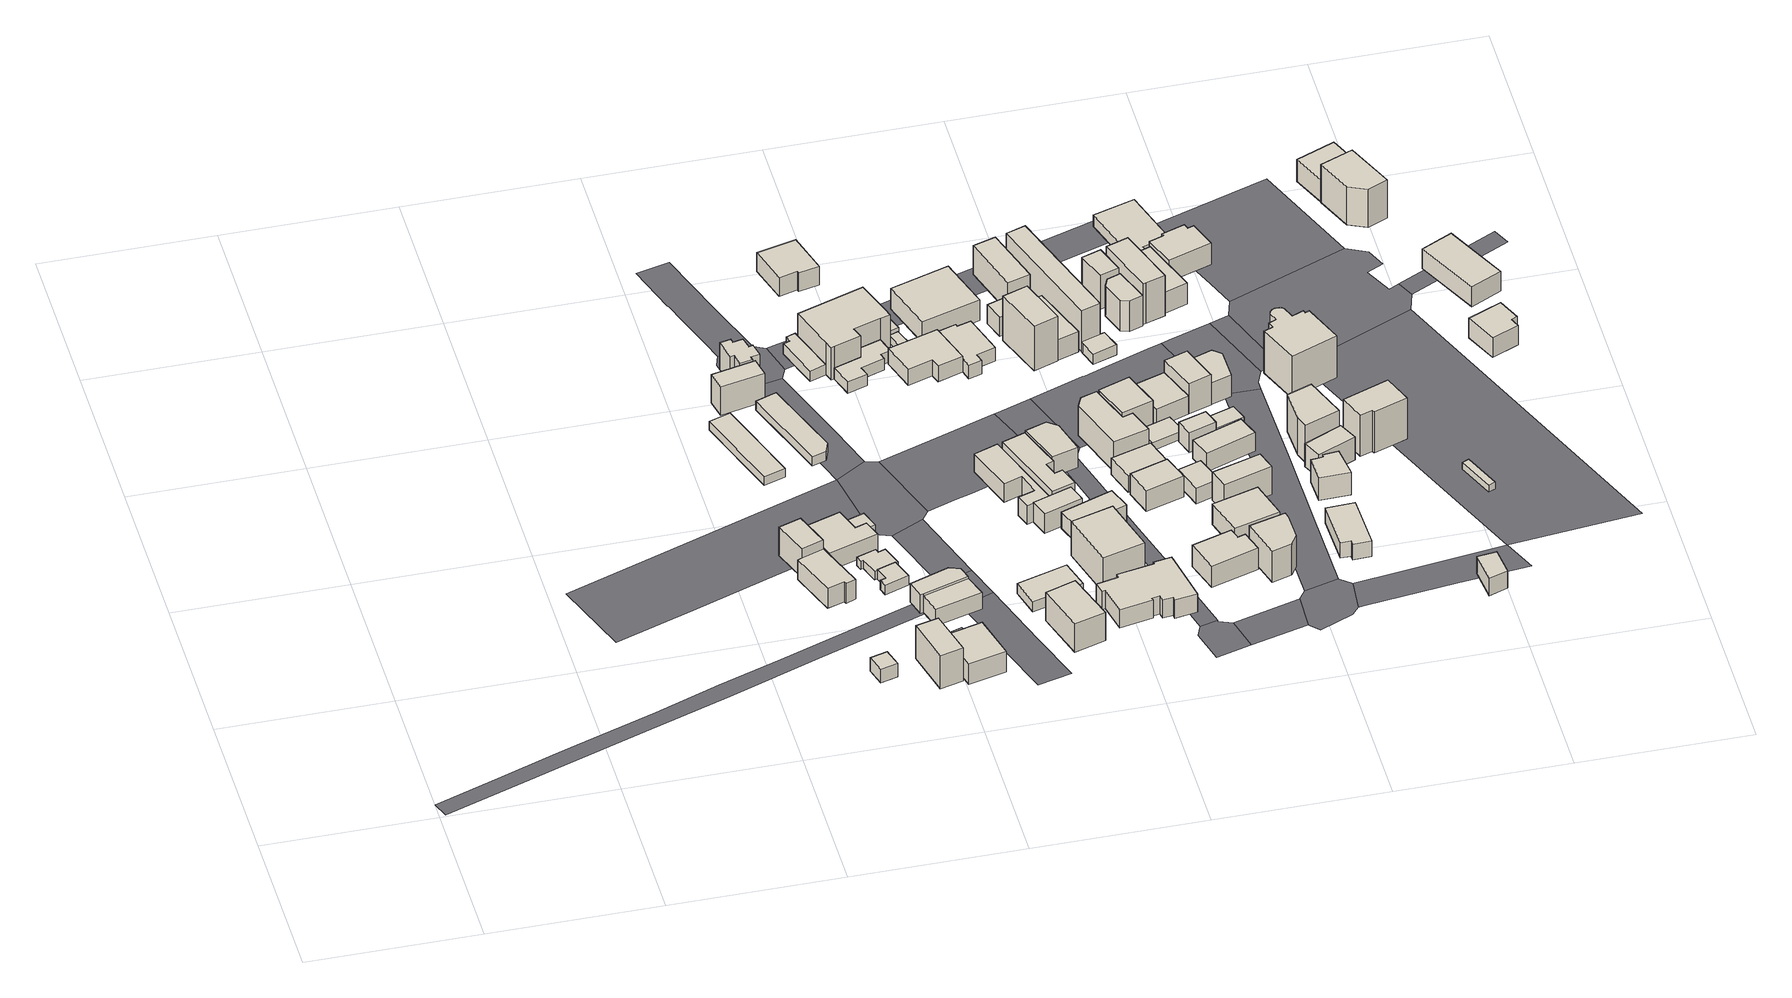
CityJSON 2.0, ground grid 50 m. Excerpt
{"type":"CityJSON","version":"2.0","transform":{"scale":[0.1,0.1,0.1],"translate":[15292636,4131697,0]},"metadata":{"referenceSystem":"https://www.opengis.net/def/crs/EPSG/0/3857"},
"CityObjects":{
"building1":{"type":"Building","attributes":{"measured_height":5.1,"storeys_above_ground":1,"usage":"住宅","districts_and_zones_type":"近隣商業地域"},"geometry":[{"type":"Solid","lod":"1","boundaries":[[[[0,1,2,3]],[[0,3,4,5]],[[3,2,6,4]],[[2,1,7,6]],[[1,0,5,7]],[[5,4,6,7]]]]}]},
"building2":{"type":"Building","attributes":{"measured_height":9.9,"year_of_construction":1981,"storeys_above_ground":3,"usage":"商業施設","districts_and_zones_type":"近隣商業地域"},"geometry":[{"type":"Solid","lod":"1","boundaries":[[[[8,9,10,11]],[[8,11,12,13]],[[11,10,14,12]],[[10,9,15,14]],[[9,8,13,15]],[[13,12,14,15]]]]}]},
"building3":{"type":"Building","attributes":{"measured_height":7.1,"year_of_construction":1983,"storeys_above_ground":2,"usage":"住宅","districts_and_zones_type":"近隣商業地域"},"geometry":[{"type":"Solid","lod":"1","boundaries":[[[[16,17,18,19,20,9,8]],[[16,8,21,22]],[[8,9,23,21]],[[9,20,24,23]],[[20,19,25,24]],[[19,18,26,25]],[[18,17,27,26]],[[17,16,22,27]],[[22,21,23,24,25,26,27]]]]}]},
"building4":{"type":"Building","attributes":{"measured_height":12.5,"year_of_construction":2003,"storeys_above_ground":3,"usage":"住宅","districts_and_zones_type":"近隣商業地域"},"geometry":[{"type":"Solid","lod":"1","boundaries":[[[[28,29,30,31]],[[28,31,32,33]],[[31,30,34,32]],[[30,29,35,34]],[[29,28,33,35]],[[33,32,34,35]]]]}]},
"building5":{"type":"Building","attributes":{"measured_height":3.5,"year_of_construction":1970,"storeys_above_ground":1,"usage":"運輸倉庫施設","districts_and_zones_type":"近隣商業地域"},"geometry":[{"type":"Solid","lod":"1","boundaries":[[[[36,37,38,39]],[[36,39,40,41]],[[39,38,42,40]],[[38,37,43,42]],[[37,36,41,43]],[[41,40,42,43]]]]}]},
"building6":{"type":"Building","attributes":{"measured_height":7.3},"geometry":[{"type":"Solid","lod":"1","boundaries":[[[[44,45,46,47,48,49]],[[44,49,50,51]],[[49,48,52,50]],[[48,47,53,52]],[[47,46,54,53]],[[46,45,55,54]],[[45,44,51,55]],[[51,50,52,53,54,55]]]]}]},
"building7":{"type":"Building","attributes":{"measured_height":4,"year_of_construction":1951,"storeys_above_ground":1,"usage":"住宅","districts_and_zones_type":"近隣商業地域"},"geometry":[{"type":"Solid","lod":"1","boundaries":[[[[56,57,58,59,60,61,62,63,64,65]],[[56,65,66,67]],[[65,64,68,66]],[[64,63,69,68]],[[63,62,70,69]],[[62,61,71,70]],[[61,60,72,71]],[[60,59,73,72]],[[59,58,74,73]],[[58,57,75,74]],[[57,56,67,75]],[[67,66,68,69,70,71,72,73,74,75]]]]}]},
"building8":{"type":"Building","attributes":{"measured_height":3.7,"storeys_above_ground":1,"usage":"住宅","districts_and_zones_type":"近隣商業地域"},"geometry":[{"type":"Solid","lod":"1","boundaries":[[[[76,77,78,79,80,81]],[[76,81,82,83]],[[81,80,84,82]],[[80,79,85,84]],[[79,78,86,85]],[[78,77,87,86]],[[77,76,83,87]],[[83,82,84,85,86,87]]]]}]},
"building9":{"type":"Building","attributes":{"measured_height":3.8,"storeys_above_ground":1,"usage":"住宅","districts_and_zones_type":"近隣商業地域"},"geometry":[{"type":"Solid","lod":"1","boundaries":[[[[88,89,90,91]],[[88,91,92,93]],[[91,90,94,92]],[[90,89,95,94]],[[89,88,93,95]],[[93,92,94,95]]]]}]},
"building10":{"type":"Building","attributes":{"measured_height":8.5,"year_of_construction":1997,"storeys_above_ground":3,"usage":"住宅","districts_and_zones_type":"近隣商業地域"},"geometry":[{"type":"Solid","lod":"1","boundaries":[[[[96,97,98,99]],[[96,99,100,101]],[[99,98,102,100]],[[98,97,103,102]],[[97,96,101,103]],[[101,100,102,103]]]]}]},
"building11":{"type":"Building","attributes":{"measured_height":9.9},"geometry":[{"type":"Solid","lod":"1","boundaries":[[[[104,105,106,107]],[[104,107,108,109]],[[107,106,110,108]],[[106,105,111,110]],[[105,104,109,111]],[[109,108,110,111]]]]}]},
"building12":{"type":"Building","attributes":{"measured_height":3.2,"storeys_above_ground":1,"usage":"住宅","districts_and_zones_type":"近隣商業地域"},"geometry":[{"type":"Solid","lod":"1","boundaries":[[[[112,113,114,115]],[[112,115,116,117]],[[115,114,118,116]],[[114,113,119,118]],[[113,112,117,119]],[[117,116,118,119]]]]}]},
"building13":{"type":"Building","attributes":{"measured_height":6.7},"geometry":[{"type":"Solid","lod":"1","boundaries":[[[[120,121,122,123,124,125]],[[120,125,126,127]],[[125,124,128,126]],[[124,123,129,128]],[[123,122,130,129]],[[122,121,131,130]],[[121,120,127,131]],[[127,126,128,129,130,131]]]]}]},
"building14":{"type":"Building","attributes":{"measured_height":10.7},"geometry":[{"type":"Solid","lod":"1","boundaries":[[[[132,133,134,135,136,137,138,139,140,141,142,143]],[[132,143,144,145]],[[143,142,146,144]],[[142,141,147,146]],[[141,140,148,147]],[[140,139,149,148]],[[139,138,150,149]],[[138,137,151,150]],[[137,136,152,151]],[[136,135,153,152]],[[135,134,154,153]],[[134,133,155,154]],[[133,132,145,155]],[[145,144,146,147,148,149,150,151,152,153,154,155]]]]}]},
"building15":{"type":"Building","attributes":{"measured_height":6.4},"geometry":[{"type":"Solid","lod":"1","boundaries":[[[[156,157,122,121]],[[156,121,158,159]],[[121,122,160,158]],[[122,157,161,160]],[[157,156,159,161]],[[159,158,160,161]]]]}]},
"building16":{"type":"Building","attributes":{"measured_height":3.4,"year_of_construction":1970,"storeys_above_ground":1,"usage":"運輸倉庫施設","districts_and_zones_type":"近隣商業地域"},"geometry":[{"type":"Solid","lod":"1","boundaries":[[[[162,163,164,165,166]],[[162,166,167,168]],[[166,165,169,167]],[[165,164,170,169]],[[164,163,171,170]],[[163,162,168,171]],[[168,167,169,170,171]]]]}]},
"building17":{"type":"Building","attributes":{"measured_height":3.9,"year_of_construction":2013,"storeys_above_ground":1,"usage":"商業施設","districts_and_zones_type":"近隣商業地域"},"geometry":[{"type":"Solid","lod":"1","boundaries":[[[[172,173,174,175,176,177,178]],[[172,178,179,180]],[[178,177,181,179]],[[177,176,182,181]],[[176,175,183,182]],[[175,174,184,183]],[[174,173,185,184]],[[173,172,180,185]],[[180,179,181,182,183,184,185]]]]}]},
"building18":{"type":"Building","attributes":{"measured_height":10.7,"year_of_construction":1975,"storeys_above_ground":3,"usage":"店舗等併用共同住宅","districts_and_zones_type":"近隣商業地域"},"geometry":[{"type":"Solid","lod":"1","boundaries":[[[[186,187,188,189]],[[186,189,190,191]],[[189,188,192,190]],[[188,187,193,192]],[[187,186,191,193]],[[191,190,192,193]]]]}]},
"building19":{"type":"Building","attributes":{"measured_height":5.4},"geometry":[{"type":"Solid","lod":"1","boundaries":[[[[194,195,196,197]],[[194,197,198,199]],[[197,196,200,198]],[[196,195,201,200]],[[195,194,199,201]],[[199,198,200,201]]]]}]},
"building20":{"type":"Building","attributes":{"measured_height":8.7,"storeys_above_ground":1,"usage":"文教厚生施設","districts_and_zones_type":"近隣商業地域"},"geometry":[{"type":"Solid","lod":"1","boundaries":[[[[202,203,204,205,206,207,208,209,210,211]],[[202,211,212,213]],[[211,210,214,212]],[[210,209,215,214]],[[209,208,216,215]],[[208,207,217,216]],[[207,206,218,217]],[[206,205,219,218]],[[205,204,220,219]],[[204,203,221,220]],[[203,202,213,221]],[[213,212,214,215,216,217,218,219,220,221]]]]}]},
"building21":{"type":"Building","attributes":{"measured_height":13.4,"year_of_construction":1994,"storeys_above_ground":4,"usage":"文教厚生施設","districts_and_zones_type":"近隣商業地域"},"geometry":[{"type":"Solid","lod":"1","boundaries":[[[[222,223,224,225,226,227,228,229,230,231]],[[222,231,232,233]],[[231,230,234,232]],[[230,229,235,234]],[[229,228,236,235]],[[228,227,237,236]],[[227,226,238,237]],[[226,225,239,238]],[[225,224,240,239]],[[224,223,241,240]],[[223,222,233,241]],[[233,232,234,235,236,237,238,239,240,241]]]]}]},
"building22":{"type":"Building","attributes":{"measured_height":7.1,"year_of_construction":1979,"storeys_above_ground":2,"usage":"住宅","districts_and_zones_type":"近隣商業地域"},"geometry":[{"type":"Solid","lod":"1","boundaries":[[[[242,243,244,245,246,247]],[[242,247,248,249]],[[247,246,250,248]],[[246,245,251,250]],[[245,244,252,251]],[[244,243,253,252]],[[243,242,249,253]],[[249,248,250,251,252,253]]]]}]},
"building23":{"type":"Building","attributes":{"measured_height":8.3},"geometry":[{"type":"Solid","lod":"1","boundaries":[[[[254,255,256,257,258,259,260,261]],[[254,261,262,263]],[[261,260,264,262]],[[260,259,265,264]],[[259,258,266,265]],[[258,257,267,266]],[[257,256,268,267]],[[256,255,269,268]],[[255,254,263,269]],[[263,262,264,265,266,267,268,269]]]]}]},
"building24":{"type":"Building","attributes":{"measured_height":7.8,"storeys_above_ground":1,"usage":"文教厚生施設","districts_and_zones_type":"近隣商業地域"},"geometry":[{"type":"Solid","lod":"1","boundaries":[[[[270,271,272,273,274]],[[270,274,275,276]],[[274,273,277,275]],[[273,272,278,277]],[[272,271,279,278]],[[271,270,276,279]],[[276,275,277,278,279]]]]}]},
"building25":{"type":"Building","attributes":{"measured_height":3.3,"storeys_above_ground":1,"usage":"文教厚生施設","districts_and_zones_type":"近隣商業地域"},"geometry":[{"type":"Solid","lod":"1","boundaries":[[[[280,281,282,283]],[[280,283,284,285]],[[283,282,286,284]],[[282,281,287,286]],[[281,280,285,287]],[[285,284,286,287]]]]}]},
"building26":{"type":"Building","attributes":{"measured_height":7.5,"year_of_construction":2016,"storeys_above_ground":2,"usage":"住宅","districts_and_zones_type":"近隣商業地域"},"geometry":[{"type":"Solid","lod":"1","boundaries":[[[[288,289,290,291]],[[288,291,292,293]],[[291,290,294,292]],[[290,289,295,294]],[[289,288,293,295]],[[293,292,294,295]]]]}]},
"building27":{"type":"Building","attributes":{"measured_height":7.5,"year_of_construction":1964,"storeys_above_ground":2,"usage":"住宅","districts_and_zones_type":"近隣商業地域"},"geometry":[{"type":"Solid","lod":"1","boundaries":[[[[296,297,298,299,300,301]],[[296,301,302,303]],[[301,300,304,302]],[[300,299,305,304]],[[299,298,306,305]],[[298,297,307,306]],[[297,296,303,307]],[[303,302,304,305,306,307]]]]}]},
"building28":{"type":"Building","attributes":{"measured_height":12.5,"year_of_construction":2006,"storeys_above_ground":4,"usage":"共同住宅","districts_and_zones_type":"近隣商業地域"},"geometry":[{"type":"Solid","lod":"1","boundaries":[[[[308,309,310,311]],[[308,311,312,313]],[[311,310,314,312]],[[310,309,315,314]],[[309,308,313,315]],[[313,312,314,315]]]]}]},
"building29":{"type":"Building","attributes":{"measured_height":7.3},"geometry":[{"type":"Solid","lod":"1","boundaries":[[[[316,317,318,319,320,321,322,323,324,325,326,327,328,329,330,331]],[[316,331,332,333]],[[331,330,334,332]],[[330,329,335,334]],[[329,328,336,335]],[[328,327,337,336]],[[327,326,338,337]],[[326,325,339,338]],[[325,324,340,339]],[[324,323,341,340]],[[323,322,342,341]],[[322,321,343,342]],[[321,320,344,343]],[[320,319,345,344]],[[319,318,346,345]],[[318,317,347,346]],[[317,316,333,347]],[[333,332,334,335,336,337,338,339,340,341,342,343,344,345,346,347]]]]}]},
"building30":{"type":"Building","attributes":{"measured_height":7.8,"year_of_construction":1993,"storeys_above_ground":2,"usage":"住宅","districts_and_zones_type":"近隣商業地域"},"geometry":[{"type":"Solid","lod":"1","boundaries":[[[[348,349,350,351,352,353,354,355]],[[348,355,356,357]],[[355,354,358,356]],[[354,353,359,358]],[[353,352,360,359]],[[352,351,361,360]],[[351,350,362,361]],[[350,349,363,362]],[[349,348,357,363]],[[357,356,358,359,360,361,362,363]]]]}]},
"building31":{"type":"Building","attributes":{"measured_height":6.5},"geometry":[{"type":"Solid","lod":"1","boundaries":[[[[364,365,366,367]],[[364,367,368,369]],[[367,366,370,368]],[[366,365,371,370]],[[365,364,369,371]],[[369,368,370,371]]]]}]},
"building32":{"type":"Building","attributes":{"measured_height":7.2,"year_of_construction":1976,"storeys_above_ground":2,"usage":"住宅","districts_and_zones_type":"近隣商業地域"},"geometry":[{"type":"Solid","lod":"1","boundaries":[[[[372,373,374,375,376]],[[372,376,377,378]],[[376,375,379,377]],[[375,374,380,379]],[[374,373,381,380]],[[373,372,378,381]],[[378,377,379,380,381]]]]}]},
"building33":{"type":"Building","attributes":{"measured_height":7.4,"year_of_construction":1995,"storeys_above_ground":2,"usage":"文教厚生施設","districts_and_zones_type":"近隣商業地域"},"geometry":[{"type":"Solid","lod":"1","boundaries":[[[[382,383,384,385,296,301,386,387,388]],[[382,388,389,390]],[[388,387,391,389]],[[387,386,392,391]],[[386,301,393,392]],[[301,296,394,393]],[[296,385,395,394]],[[385,384,396,395]],[[384,383,397,396]],[[383,382,390,397]],[[390,389,391,392,393,394,395,396,397]]]]}]},
"building34":{"type":"Building","attributes":{"measured_height":9},"geometry":[{"type":"Solid","lod":"1","boundaries":[[[[398,399,400,401]],[[398,401,402,403]],[[401,400,404,402]],[[400,399,405,404]],[[399,398,403,405]],[[403,402,404,405]]]]}]},
"building35":{"type":"Building","attributes":{"measured_height":6.7,"storeys_above_ground":2,"usage":"住宅","districts_and_zones_type":"近隣商業地域"},"geometry":[{"type":"Solid","lod":"1","boundaries":[[[[406,407,408,409]],[[406,409,410,411]],[[409,408,412,410]],[[408,407,413,412]],[[407,406,411,413]],[[411,410,412,413]]]]}]},
"building36":{"type":"Building","attributes":{"measured_height":7.3,"year_of_construction":1982,"storeys_above_ground":2,"usage":"住宅","districts_and_zones_type":"近隣商業地域"},"geometry":[{"type":"Solid","lod":"1","boundaries":[[[[414,415,416,417]],[[414,417,418,419]],[[417,416,420,418]],[[416,415,421,420]],[[415,414,419,421]],[[419,418,420,421]]]]}]},
"building37":{"type":"Building","attributes":{"measured_height":10.3,"year_of_construction":1982,"storeys_above_ground":3,"usage":"工場","districts_and_zones_type":"近隣商業地域"},"geometry":[{"type":"Solid","lod":"1","boundaries":[[[[422,423,424,425,426,427,428]],[[422,428,429,430]],[[428,427,431,429]],[[427,426,432,431]],[[426,425,433,432]],[[425,424,434,433]],[[424,423,435,434]],[[423,422,430,435]],[[430,429,431,432,433,434,435]]]]}]},
"building38":{"type":"Building","attributes":{"measured_height":8.4,"year_of_construction":2017,"storeys_above_ground":2,"usage":"住宅","districts_and_zones_type":"近隣商業地域"},"geometry":[{"type":"Solid","lod":"1","boundaries":[[[[436,437,438,439,440,441]],[[436,441,442,443]],[[441,440,444,442]],[[440,439,445,444]],[[439,438,446,445]],[[438,437,447,446]],[[437,436,443,447]],[[443,442,444,445,446,447]]]]}]},
"building39":{"type":"Building","attributes":{"measured_height":7.1,"year_of_construction":1971,"storeys_above_ground":2,"usage":"商業施設","districts_and_zones_type":"近隣商業地域"},"geometry":[{"type":"Solid","lod":"1","boundaries":[[[[448,449,450,451]],[[448,451,452,453]],[[451,450,454,452]],[[450,449,455,454]],[[449,448,453,455]],[[453,452,454,455]]]]}]},
"building40":{"type":"Building","attributes":{"measured_height":20.6,"year_of_construction":1980,"storeys_above_ground":5,"usage":"商業施設","districts_and_zones_type":"近隣商業地域"},"geometry":[{"type":"Solid","lod":"1","boundaries":[[[[456,457,458,459]],[[456,459,460,461]],[[459,458,462,460]],[[458,457,463,462]],[[457,456,461,463]],[[461,460,462,463]]]]}]},
"building41":{"type":"Building","attributes":{"measured_height":11.9},"geometry":[{"type":"Solid","lod":"1","boundaries":[[[[464,465,466,467]],[[464,467,468,469]],[[467,466,470,468]],[[466,465,471,470]],[[465,464,469,471]],[[469,468,470,471]]]]}]},
"building42":{"type":"Building","attributes":{"measured_height":10.4,"year_of_construction":2005,"storeys_above_ground":3,"usage":"業務施設","districts_and_zones_type":"近隣商業地域"},"geometry":[{"type":"Solid","lod":"1","boundaries":[[[[472,473,474,475]],[[472,475,476,477]],[[475,474,478,476]],[[474,473,479,478]],[[473,472,477,479]],[[477,476,478,479]]]]}]},
"building43":{"type":"Building","attributes":{"measured_height":15.3,"storeys_above_ground":2,"usage":"商業施設","districts_and_zones_type":"近隣商業地域"},"geometry":[{"type":"Solid","lod":"1","boundaries":[[[[480,481,482,483,484,485]],[[480,485,486,487]],[[485,484,488,486]],[[484,483,489,488]],[[483,482,490,489]],[[482,481,491,490]],[[481,480,487,491]],[[487,486,488,489,490,491]]]]}]},
"building44":{"type":"Building","attributes":{"measured_height":5.8,"year_of_construction":1945,"storeys_above_ground":1,"usage":"住宅","districts_and_zones_type":"近隣商業地域"},"geometry":[{"type":"Solid","lod":"1","boundaries":[[[[492,493,494,495]],[[492,495,496,497]],[[495,494,498,496]],[[494,493,499,498]],[[493,492,497,499]],[[497,496,498,499]]]]}]},
"building45":{"type":"Building","attributes":{"measured_height":11.1,"year_of_construction":1975,"storeys_above_ground":3,"usage":"店舗等併用住宅","districts_and_zones_type":"近隣商業地域"},"geometry":[{"type":"Solid","lod":"1","boundaries":[[[[500,501,502,503,504,505]],[[500,505,506,507]],[[505,504,508,506]],[[504,503,509,508]],[[503,502,510,509]],[[502,501,511,510]],[[501,500,507,511]],[[507,506,508,509,510,511]]]]}]},
"building46":{"type":"Building","attributes":{"measured_height":4.6,"year_of_construction":1968,"storeys_above_ground":2,"usage":"住宅","districts_and_zones_type":"近隣商業地域"},"geometry":[{"type":"Solid","lod":"1","boundaries":[[[[512,513,514,515]],[[512,515,516,517]],[[515,514,518,516]],[[514,513,519,518]],[[513,512,517,519]],[[517,516,518,519]]]]}]},
"building47":{"type":"Building","attributes":{"measured_height":8.1,"year_of_construction":2006,"storeys_above_ground":2,"usage":"住宅","districts_and_zones_type":"近隣商業地域"},"geometry":[{"type":"Solid","lod":"1","boundaries":[[[[520,521,522,523]],[[520,523,524,525]],[[523,522,526,524]],[[522,521,527,526]],[[521,520,525,527]],[[525,524,526,527]]]]}]},
"building48":{"type":"Building","attributes":{"measured_height":23.5,"year_of_construction":1967,"storeys_above_ground":3,"usage":"商業施設","districts_and_zones_type":"近隣商業地域"},"geometry":[{"type":"Solid","lod":"1","boundaries":[[[[528,529,530,531]],[[528,531,532,533]],[[531,530,534,532]],[[530,529,535,534]],[[529,528,533,535]],[[533,532,534,535]]]]}]},
"building49":{"type":"Building","attributes":{"measured_height":10.9,"storeys_above_ground":1,"usage":"商業施設","districts_and_zones_type":"近隣商業地域"},"geometry":[{"type":"Solid","lod":"1","boundaries":[[[[536,537,538,539,540,541,542]],[[536,542,543,544]],[[542,541,545,543]],[[541,540,546,545]],[[540,539,547,546]],[[539,538,548,547]],[[538,537,549,548]],[[537,536,544,549]],[[544,543,545,546,547,548,549]]]]}]},
"building50":{"type":"Building","attributes":{"measured_height":7.9,"year_of_construction":1952,"storeys_above_ground":2,"usage":"住宅","districts_and_zones_type":"近隣商業地域"},"geometry":[{"type":"Solid","lod":"1","boundaries":[[[[550,551,552,553]],[[550,553,554,555]],[[553,552,556,554]],[[552,551,557,556]],[[551,550,555,557]],[[555,554,556,557]]]]}]},
"building51":{"type":"Building","attributes":{"measured_height":12.3,"year_of_construction":2005,"storeys_above_ground":3,"usage":"住宅","districts_and_zones_type":"近隣商業地域"},"geometry":[{"type":"Solid","lod":"1","boundaries":[[[[558,559,560,561]],[[558,561,562,563]],[[561,560,564,562]],[[560,559,565,564]],[[559,558,563,565]],[[563,562,564,565]]]]}]},
"building52":{"type":"Building","attributes":{"measured_height":7.2,"year_of_construction":1975,"storeys_above_ground":2,"usage":"住宅","districts_and_zones_type":"近隣商業地域"},"geometry":[{"type":"Solid","lod":"1","boundaries":[[[[566,567,568,569]],[[566,569,570,571]],[[569,568,572,570]],[[568,567,573,572]],[[567,566,571,573]],[[571,570,572,573]]]]}]},
"building53":{"type":"Building","attributes":{"measured_height":7,"year_of_construction":1946,"storeys_above_ground":1,"usage":"住宅","districts_and_zones_type":"近隣商業地域"},"geometry":[{"type":"Solid","lod":"1","boundaries":[[[[574,575,576,577]],[[574,577,578,579]],[[577,576,580,578]],[[576,575,581,580]],[[575,574,579,581]],[[579,578,580,581]]]]}]},
"building54":{"type":"Building","attributes":{"measured_height":10.5,"year_of_construction":1966,"storeys_above_ground":3,"usage":"住宅","districts_and_zones_type":"近隣商業地域"},"geometry":[{"type":"Solid","lod":"1","boundaries":[[[[582,583,550,553,584]],[[582,584,585,586]],[[584,553,587,585]],[[553,550,588,587]],[[550,583,589,588]],[[583,582,586,589]],[[586,585,587,588,589]]]]}]},
"building55":{"type":"Building","attributes":{"measured_height":12.7,"storeys_above_ground":4,"usage":"商業施設","districts_and_zones_type":"近隣商業地域"},"geometry":[{"type":"Solid","lod":"1","boundaries":[[[[590,591,592,593]],[[590,593,594,595]],[[593,592,596,594]],[[592,591,597,596]],[[591,590,595,597]],[[595,594,596,597]]]]}]},
"building56":{"type":"Building","attributes":{"measured_height":13.2,"year_of_construction":1997,"storeys_above_ground":3,"usage":"商業施設","districts_and_zones_type":"近隣商業地域"},"geometry":[{"type":"Solid","lod":"1","boundaries":[[[[598,599,600,601,602,603]],[[598,603,604,605]],[[603,602,606,604]],[[602,601,607,606]],[[601,600,608,607]],[[600,599,609,608]],[[599,598,605,609]],[[605,604,606,607,608,609]]]]}]},
"building57":{"type":"Building","attributes":{"measured_height":6.6,"year_of_construction":1952,"storeys_above_ground":1,"usage":"住宅","districts_and_zones_type":"近隣商業地域"},"geometry":[{"type":"Solid","lod":"1","boundaries":[[[[610,611,612,613]],[[610,613,614,615]],[[613,612,616,614]],[[612,611,617,616]],[[611,610,615,617]],[[615,614,616,617]]]]}]},
"building58":{"type":"Building","attributes":{"measured_height":9.7,"year_of_construction":1971,"storeys_above_ground":2,"usage":"住宅","districts_and_zones_type":"近隣商業地域"},"geometry":[{"type":"Solid","lod":"1","boundaries":[[[[618,619,620,621,622]],[[618,622,623,624]],[[622,621,625,623]],[[621,620,626,625]],[[620,619,627,626]],[[619,618,624,627]],[[624,623,625,626,627]]]]}]},
"building59":{"type":"Building","attributes":{"measured_height":7.3},"geometry":[{"type":"Solid","lod":"1","boundaries":[[[[628,629,630,631,632,633]],[[628,633,634,635]],[[633,632,636,634]],[[632,631,637,636]],[[631,630,638,637]],[[630,629,639,638]],[[629,628,635,639]],[[635,634,636,637,638,639]]]]}]},
"building60":{"type":"Building","attributes":{"measured_height":16.9,"year_of_construction":1975,"storeys_above_ground":4,"usage":"商業施設","districts_and_zones_type":"近隣商業地域"},"geometry":[{"type":"Solid","lod":"1","boundaries":[[[[640,641,642,643,644]],[[640,644,645,646]],[[644,643,647,645]],[[643,642,648,647]],[[642,641,649,648]],[[641,640,646,649]],[[646,645,647,648,649]]]]}]},
"building61":{"type":"Building","attributes":{"measured_height":8.4,"year_of_construction":1978,"storeys_above_ground":2,"usage":"住宅","districts_and_zones_type":"商業地域"},"geometry":[{"type":"Solid","lod":"1","boundaries":[[[[650,651,652,653,654,655]],[[650,655,656,657]],[[655,654,658,656]],[[654,653,659,658]],[[653,652,660,659]],[[652,651,661,660]],[[651,650,657,661]],[[657,656,658,659,660,661]]]]}]},
"building62":{"type":"Building","attributes":{"measured_height":13.6,"year_of_construction":1996,"storeys_above_ground":2,"usage":"店舗等併用住宅","districts_and_zones_type":"近隣商業地域"},"geometry":[{"type":"Solid","lod":"1","boundaries":[[[[662,663,664,665,666,667,668,669]],[[662,669,670,671]],[[669,668,672,670]],[[668,667,673,672]],[[667,666,674,673]],[[666,665,675,674]],[[665,664,676,675]],[[664,663,677,676]],[[663,662,671,677]],[[671,670,672,673,674,675,676,677]]]]}]},
"building63":{"type":"Building","attributes":{"measured_height":9.2,"year_of_construction":1992,"storeys_above_ground":2,"usage":"店舗等併用住宅","districts_and_zones_type":"商業地域"},"geometry":[{"type":"Solid","lod":"1","boundaries":[[[[678,679,680,681]],[[678,681,682,683]],[[681,680,684,682]],[[680,679,685,684]],[[679,678,683,685]],[[683,682,684,685]]]]}]},
"building64":{"type":"Building","attributes":{"measured_height":15.7,"year_of_construction":1985,"storeys_above_ground":4,"usage":"共同住宅","districts_and_zones_type":"商業地域"},"geometry":[{"type":"Solid","lod":"1","boundaries":[[[[686,687,688,689,690]],[[686,690,691,692]],[[690,689,693,691]],[[689,688,694,693]],[[688,687,695,694]],[[687,686,692,695]],[[692,691,693,694,695]]]]}]},
"building65":{"type":"Building","attributes":{"measured_height":4.3,"year_of_construction":1988,"storeys_above_ground":1,"usage":"商業施設","districts_and_zones_type":"近隣商業地域"},"geometry":[{"type":"Solid","lod":"1","boundaries":[[[[696,697,698,699,700,701]],[[696,701,702,703]],[[701,700,704,702]],[[700,699,705,704]],[[699,698,706,705]],[[698,697,707,706]],[[697,696,703,707]],[[703,702,704,705,706,707]]]]}]},
"building66":{"type":"Building","attributes":{"measured_height":8.5,"year_of_construction":1964,"storeys_above_ground":2,"usage":"住宅","districts_and_zones_type":"近隣商業地域"},"geometry":[{"type":"Solid","lod":"1","boundaries":[[[[708,709,710,711,712,713,714,715]],[[708,715,716,717]],[[715,714,718,716]],[[714,713,719,718]],[[713,712,720,719]],[[712,711,721,720]],[[711,710,722,721]],[[710,709,723,722]],[[709,708,717,723]],[[717,716,718,719,720,721,722,723]]]]}]},
"building67":{"type":"Building","attributes":{"measured_height":17.8,"year_of_construction":1983,"storeys_above_ground":4,"usage":"商業施設","districts_and_zones_type":"商業地域"},"geometry":[{"type":"Solid","lod":"1","boundaries":[[[[724,725,726,727,728,729,730,731,732,733,734,735,736,737,738,739,740,741,742,743,744]],[[724,744,745,746]],[[744,743,747,745]],[[743,742,748,747]],[[742,741,749,748]],[[741,740,750,749]],[[740,739,751,750]],[[739,738,752,751]],[[738,737,753,752]],[[737,736,754,753]],[[736,735,755,754]],[[735,734,756,755]],[[734,733,757,756]],[[733,732,758,757]],[[732,731,759,758]],[[731,730,760,759]],[[730,729,761,760]],[[729,728,762,761]],[[728,727,763,762]],[[727,726,764,763]],[[726,725,765,764]],[[725,724,746,765]],[[746,745,747,748,749,750,751,752,753,754,755,756,757,758,759,760,761,762,763,764,765]]]]}]},
"building68":{"type":"Building","attributes":{"measured_height":7,"year_of_construction":1993,"storeys_above_ground":2,"usage":"住宅","districts_and_zones_type":"商業地域"},"geometry":[{"type":"Solid","lod":"1","boundaries":[[[[766,767,768,769]],[[766,769,770,771]],[[769,768,772,770]],[[768,767,773,772]],[[767,766,771,773]],[[771,770,772,773]]]]}]},
"building69":{"type":"Building","attributes":{"measured_height":17.3,"year_of_construction":1978,"storeys_above_ground":4,"usage":"商業施設","districts_and_zones_type":"商業地域"},"geometry":[{"type":"Solid","lod":"1","boundaries":[[[[774,775,776,777,778,779]],[[774,779,780,781]],[[779,778,782,780]],[[778,777,783,782]],[[777,776,784,783]],[[776,775,785,784]],[[775,774,781,785]],[[781,780,782,783,784,785]]]]}]},
"building70":{"type":"Building","attributes":{"measured_height":3.5},"geometry":[{"type":"Solid","lod":"1","boundaries":[[[[786,787,788,789]],[[786,789,790,791]],[[789,788,792,790]],[[788,787,793,792]],[[787,786,791,793]],[[791,790,792,793]]]]}]},
"building71":{"type":"Building","attributes":{"measured_height":8.6,"year_of_construction":1972,"storeys_above_ground":2,"usage":"商業施設","districts_and_zones_type":"商業地域"},"geometry":[{"type":"Solid","lod":"1","boundaries":[[[[794,795,796,797,798]],[[794,798,799,800]],[[798,797,801,799]],[[797,796,802,801]],[[796,795,803,802]],[[795,794,800,803]],[[800,799,801,802,803]]]]}]},
"building72":{"type":"Building","attributes":{"measured_height":13.9,"year_of_construction":2011,"storeys_above_ground":4,"usage":"商業施設","districts_and_zones_type":"商業地域"},"geometry":[{"type":"Solid","lod":"1","boundaries":[[[[804,805,806,807,808]],[[804,808,809,810]],[[808,807,811,809]],[[807,806,812,811]],[[806,805,813,812]],[[805,804,810,813]],[[810,809,811,812,813]]]]}]},
"building73":{"type":"Building","attributes":{"measured_height":8.7},"geometry":[{"type":"Solid","lod":"1","boundaries":[[[[814,815,816,817,818,819,820]],[[814,820,821,822]],[[820,819,823,821]],[[819,818,824,823]],[[818,817,825,824]],[[817,816,826,825]],[[816,815,827,826]],[[815,814,822,827]],[[822,821,823,824,825,826,827]]]]}]},
"building74":{"type":"Building","attributes":{"measured_height":8.7,"year_of_construction":1953,"storeys_above_ground":2,"usage":"店舗等併用住宅","districts_and_zones_type":"商業地域"},"geometry":[{"type":"Solid","lod":"1","boundaries":[[[[828,829,830,831]],[[828,831,832,833]],[[831,830,834,832]],[[830,829,835,834]],[[829,828,833,835]],[[833,832,834,835]]]]}]},
"road1":{"type":"Road","geometry":[{"type":"MultiSurface","lod":"1","boundaries":[[[836,837,838,839,840,841,842,843,844,845,846,847,848,849,850,851,852]]]}]},
"road2":{"type":"Road","geometry":[{"type":"MultiSurface","lod":"1","boundaries":[[[853,854,855,856,857,858,859,860]]]}]},
"road3":{"type":"Road","geometry":[{"type":"MultiSurface","lod":"1","boundaries":[[[861,862,863,864,865,866,867,868,869]]]}]},
"road4":{"type":"Road","geometry":[{"type":"MultiSurface","lod":"1","boundaries":[[[870,869,868,871,872,873,874,875]]]}]},
"road5":{"type":"Road","geometry":[{"type":"MultiSurface","lod":"1","boundaries":[[[876,874,873,877,854,878,879,880]]]}]},
"road6":{"type":"Road","geometry":[{"type":"MultiSurface","lod":"1","boundaries":[[[881,882,883,837,836,884]]]}]},
"road7":{"type":"Road","geometry":[{"type":"MultiSurface","lod":"1","boundaries":[[[882,885,886,883]]]}]},
"road8":{"type":"Road","geometry":[{"type":"MultiSurface","lod":"1","boundaries":[[[887,878,854,853,886,885,888]]]}]},
"road9":{"type":"Road","geometry":[{"type":"MultiSurface","lod":"1","boundaries":[[[889,881,884,890,891,892]]]}]},
"road10":{"type":"Road","geometry":[{"type":"MultiSurface","lod":"1","boundaries":[[[893,894,895,887,888,896,897,898]]]}]},
"road11":{"type":"Road","geometry":[{"type":"MultiSurface","lod":"1","boundaries":[[[899,900,901,902,903,904,905]]]}]},
"road12":{"type":"Road","geometry":[{"type":"MultiSurface","lod":"1","boundaries":[[[906,907,908,894,893,909,910,911]]]}]},
"road13":{"type":"Road","geometry":[{"type":"MultiSurface","lod":"1","boundaries":[[[912,910,909,913,914,915,901,900,916,917]]]}]},
"road14":{"type":"Road","geometry":[{"type":"MultiSurface","lod":"1","boundaries":[[[918,919,920,921,922,923,924,925,926,870,875,927,928,929]]]}]},
"road15":{"type":"Road","geometry":[{"type":"MultiSurface","lod":"1","boundaries":[[[930,931,905,904]]]}]},
"road16":{"type":"Road","geometry":[{"type":"MultiSurface","lod":"1","boundaries":[[[932,933,934,935,936,937,907,906,938]]]}]},
"road17":{"type":"Road","geometry":[{"type":"MultiSurface","lod":"1","boundaries":[[[939,940,941,931,930,942,943,944]]]}]},
"road18":{"type":"Road","geometry":[{"type":"MultiSurface","lod":"1","boundaries":[[[945,946,947,948,941,940,949,950]]]}]},
"road19":{"type":"Road","geometry":[{"type":"MultiSurface","lod":"1","boundaries":[[[951,952,953,954,933,932,946,945,955]]]}]},
"road20":{"type":"Road","geometry":[{"type":"MultiSurface","lod":"1","boundaries":[[[956,957,958,939,944,959,960]]]}]},
"road21":{"type":"Road","geometry":[{"type":"MultiSurface","lod":"1","boundaries":[[[961,962,952,951]]]}]},
"road22":{"type":"Road","geometry":[{"type":"MultiSurface","lod":"1","boundaries":[[[963,964,918,965,966]]]}]},
"road23":{"type":"Road","geometry":[{"type":"MultiSurface","lod":"1","boundaries":[[[967,963,966,962,961,968,969,970,971,972,973,974]]]}]},
"road24":{"type":"Road","geometry":[{"type":"MultiSurface","lod":"1","boundaries":[[[975,969,968,957]]]}]},
"road25":{"type":"Road","geometry":[{"type":"MultiSurface","lod":"1","boundaries":[[[976,977,971,970]]]}]}
},
"vertices":[
[1308,196,72],[1258,182,72],[1242,236,72],[1292,250,72],[1292,250,119],[1308,196,119],[1242,236,119],[1258,182,119],
[1222,683,71],[1157,660,71],[1120,764,71],[1185,786,71],[1185,786,170],[1222,683,170],[1120,764,170],[1157,660,170],
[1276,538,71],[1248,527,71],[1244,534,71],[1194,519,71],[1145,654,71],[1222,683,140],[1276,538,140],[1157,660,140],[1145,654,140],[1194,519,140],[1244,534,140],[1248,527,140],
[1475,139,71],[1407,121,71],[1373,260,71],[1440,277,71],[1440,277,185],[1475,139,185],[1373,260,185],[1407,121,185],
[1214,1076,72],[1151,1055,72],[1063,1316,72],[1126,1337,72],[1126,1337,102],[1214,1076,102],[1063,1316,102],[1151,1055,102],
[1328,756,72],[1362,768,72],[1380,716,72],[1235,667,72],[1193,792,72],[1303,829,72],[1303,829,133],[1328,756,133],[1193,792,133],[1235,667,133],[1380,716,133],[1362,768,133],
[1373,681,71],[1394,688,71],[1415,629,71],[1407,626,71],[1352,607,71],[1344,604,71],[1326,657,71],[1318,655,71],[1312,674,71],[1369,694,71],[1369,694,100],[1373,681,100],[1312,674,100],[1318,655,100],[1326,657,100],[1344,604,100],[1352,607,100],[1407,626,100],[1415,629,100],[1394,688,100],
[1428,563,70],[1358,538,70],[1350,562,70],[1366,567,70],[1352,607,70],[1407,626,70],[1407,626,103],[1428,563,103],[1352,607,103],[1366,567,103],[1350,562,103],[1358,538,103],
[1527,285,72],[1451,259,72],[1439,295,72],[1515,321,72],[1515,321,102],[1527,285,102],[1439,295,102],[1451,259,102],
[1595,149,69],[1486,122,69],[1453,254,69],[1561,282,69],[1561,282,142],[1595,149,142],[1453,254,142],[1486,122,142],
[1234,1389,77],[1106,1362,77],[1094,1418,77],[1222,1446,77],[1222,1446,176],[1234,1389,176],[1094,1418,176],[1106,1362,176],
[1392,791,72],[1335,771,72],[1316,826,72],[1374,845,72],[1374,845,102],[1392,791,102],[1316,826,102],[1335,771,102],
[1561,523,70],[1573,485,70],[1439,443,70],[1430,440,70],[1415,493,70],[1530,534,70],[1530,534,134],[1561,523,134],[1415,493,134],[1430,440,134],[1439,443,134],[1573,485,134],
[1183,1539,79],[1212,1545,79],[1220,1511,79],[1232,1514,79],[1241,1472,79],[1214,1467,79],[1217,1455,79],[1180,1447,79],[1173,1483,79],[1162,1481,79],[1148,1545,79],[1180,1552,79],[1180,1552,173],[1183,1539,173],[1148,1545,173],[1162,1481,173],[1173,1483,173],[1180,1447,173],[1217,1455,173],[1214,1467,173],[1241,1472,173],[1232,1514,173],[1220,1511,173],[1212,1545,173],
[1595,419,70],[1458,380,70],[1573,485,128],[1595,419,128],[1439,443,128],[1458,380,128],
[1349,1149,73],[1337,1117,73],[1295,1103,73],[1204,1366,73],[1265,1388,73],[1265,1388,104],[1349,1149,104],[1204,1366,104],[1295,1103,104],[1337,1117,104],
[1374,1592,78],[1419,1457,78],[1372,1440,78],[1329,1569,78],[1349,1576,78],[1343,1595,78],[1370,1604,78],[1370,1604,114],[1374,1592,114],[1343,1595,114],[1349,1576,114],[1329,1569,114],[1372,1440,114],[1419,1457,114],
[1884,213,70],[1793,185,70],[1748,332,70],[1837,362,70],[1837,362,168],[1884,213,168],[1748,332,168],[1793,185,168],
[1873,417,70],[1724,375,70],[1701,460,70],[1848,504,70],[1848,504,105],[1873,417,105],[1701,460,105],[1724,375,105],
[1600,1470,78],[1570,1460,78],[1576,1441,78],[1507,1417,78],[1516,1388,78],[1458,1369,78],[1436,1435,78],[1516,1462,78],[1505,1494,78],[1584,1520,78],[1584,1520,117],[1600,1470,117],[1505,1494,117],[1516,1462,117],[1436,1435,117],[1458,1369,117],[1516,1388,117],[1507,1417,117],[1576,1441,117],[1570,1460,117],
[1606,1551,79],[1613,1529,79],[1584,1520,79],[1505,1494,79],[1516,1462,79],[1436,1435,79],[1428,1432,79],[1419,1457,79],[1374,1592,79],[1570,1658,79],[1570,1658,191],[1606,1551,191],[1374,1592,191],[1419,1457,191],[1428,1432,191],[1436,1435,191],[1516,1462,191],[1505,1494,191],[1584,1520,191],[1613,1529,191],
[1490,1821,82],[1430,1807,82],[1428,1814,82],[1374,1800,82],[1341,1916,82],[1455,1944,82],[1455,1944,147],[1490,1821,147],[1341,1916,147],[1374,1800,147],[1428,1814,147],[1430,1807,147],
[1863,752,74],[1795,728,74],[1780,770,74],[1830,787,74],[1809,851,74],[1757,833,74],[1709,974,74],[1779,999,74],[1779,999,138],[1863,752,138],[1709,974,138],[1757,833,138],[1809,851,138],[1830,787,138],[1780,770,138],[1795,728,138],
[1646,1564,80],[1606,1551,80],[1570,1658,80],[1568,1665,80],[1608,1678,80],[1608,1678,111],[1646,1564,111],[1568,1665,111],[1570,1658,111],[1606,1551,111],
[1664,1488,82],[1636,1478,82],[1614,1544,82],[1641,1554,82],[1641,1554,107],[1664,1488,107],[1614,1544,107],[1636,1478,107],
[1944,718,75],[1831,680,75],[1812,734,75],[1926,773,75],[1926,773,143],[1944,718,143],[1812,734,143],[1831,680,143],
[1777,1379,80],[1703,1356,80],[1694,1383,80],[1622,1360,80],[1591,1459,80],[1737,1505,80],[1737,1505,135],[1777,1379,135],[1591,1459,135],[1622,1360,135],[1694,1383,135],[1703,1356,135],
[2048,441,73],[1925,406,73],[1878,575,73],[2001,610,73],[2001,610,193],[2048,441,193],[1878,575,193],[1925,406,193],
[2151,269,71],[2086,258,71],[2084,271,71],[2055,266,71],[2051,284,71],[2028,280,71],[2030,273,71],[1933,253,71],[1915,341,71],[1904,339,71],[1897,373,71],[1962,387,71],[1960,400,71],[2068,419,71],[2067,426,71],[2120,435,71],[2120,435,134],[2151,269,134],[2067,426,134],[2068,419,134],[1960,400,134],[1962,387,134],[1897,373,134],[1904,339,134],[1915,341,134],[1933,253,134],[2030,273,134],[2028,280,134],[2051,284,134],[2055,266,134],[2084,271,134],[2086,258,134],
[1905,882,75],[1882,873,75],[1896,833,75],[1919,841,75],[1939,783,75],[1871,759,75],[1790,992,75],[1858,1016,75],[1858,1016,148],[1905,882,148],[1790,992,148],[1871,759,148],[1939,783,148],[1919,841,148],[1896,833,148],[1882,873,148],
[2056,679,73],[1904,624,73],[1880,692,73],[2032,747,73],[2032,747,130],[2056,679,130],[1880,692,130],[1904,624,130],
[1954,1026,76],[1982,925,76],[1906,902,76],[1862,1026,76],[1925,1048,76],[1925,1048,146],[1954,1026,146],[1862,1026,146],[1906,902,146],[1982,925,146],
[1872,1404,80],[1816,1386,80],[1824,1360,80],[1786,1348,80],[1792,1523,80],[1795,1515,80],[1835,1527,80],[1835,1527,127],[1872,1404,127],[1795,1515,127],[1792,1523,127],[1737,1505,127],[1777,1379,127],[1786,1348,127],[1824,1360,127],[1816,1386,127],
[1872,1578,80],[1701,1524,80],[1652,1681,80],[1823,1735,80],[1823,1735,152],[1872,1578,152],[1652,1681,152],[1701,1524,152],
[2205,829,75],[2088,793,75],[2062,876,75],[2179,912,75],[2179,912,133],[2205,829,133],[2062,876,133],[2088,793,133],
[2229,741,74],[2117,705,74],[2092,785,74],[2203,821,74],[2203,821,146],[2229,741,146],[2092,785,146],[2117,705,146],
[2119,982,76],[2149,992,76],[2175,918,76],[2071,886,76],[2015,1055,76],[2030,1087,76],[2077,1103,76],[2077,1103,178],[2119,982,178],[2030,1087,178],[2015,1055,178],[2071,886,178],[2175,918,178],[2149,992,178],
[2309,461,71],[2331,468,71],[2351,403,71],[2212,359,71],[2182,457,71],[2299,494,71],[2299,494,145],[2309,461,145],[2182,457,145],[2212,359,145],[2351,403,145],[2331,468,145],
[1988,1525,82],[1907,1498,82],[1887,1558,82],[1967,1585,82],[1967,1585,148],[1988,1525,148],[1887,1558,148],[1907,1498,148],
[2035,1365,80],[1963,1339,80],[1912,1482,80],[1985,1508,80],[1985,1508,235],[2035,1365,235],[1912,1482,235],[1963,1339,235],
[2019,1614,82],[1953,1593,82],[1900,1767,82],[1966,1787,82],[1966,1787,182],[2019,1614,182],[1900,1767,182],[1953,1593,182],
[2214,1027,78],[2122,996,78],[2084,1105,78],[2175,1138,78],[2175,1138,180],[2214,1027,180],[2084,1105,180],[2122,996,180],
[2097,1387,81],[2035,1365,81],[1985,1508,81],[1998,1513,81],[1989,1540,81],[2037,1557,81],[2037,1557,152],[2097,1387,152],[1989,1540,152],[1998,1513,152],[1985,1508,152],[2035,1365,152],
[2323,726,75],[2254,703,75],[2225,791,75],[2293,814,75],[2293,814,129],[2323,726,129],[2225,791,129],[2254,703,129],
[2450,470,72],[2452,388,72],[2432,357,72],[2374,340,72],[2340,459,72],[2446,488,72],[2446,488,180],[2450,470,180],[2340,459,180],[2374,340,180],[2432,357,180],[2452,388,180],
[2285,973,79],[2191,941,79],[2169,1005,79],[2262,1037,79],[2262,1037,106],[2285,973,106],[2169,1005,106],[2191,941,106],
[2443,536,73],[2309,497,73],[2276,612,73],[2410,651,73],[2410,651,145],[2443,536,145],[2276,612,145],[2309,497,145],
[2161,1406,82],[2104,1387,82],[1986,1749,82],[2043,1768,82],[2043,1768,222],[2161,1406,222],[1986,1749,222],[2104,1387,222],
[2176,1403,80],[2193,1352,80],[2123,1328,80],[2107,1378,80],[2104,1387,80],[2161,1406,80],[2174,1410,80],[2174,1410,115],[2176,1403,115],[2161,1406,115],[2104,1387,115],[2107,1378,115],[2123,1328,115],[2193,1352,115],
[2321,1065,81],[2223,1030,81],[2183,1143,81],[2281,1176,81],[2281,1176,144],[2321,1065,144],[2183,1143,144],[2223,1030,144],
[2460,696,73],[2318,651,73],[2299,711,73],[2442,755,73],[2442,755,170],[2460,696,170],[2299,711,170],[2318,651,170],
[2366,940,77],[2286,914,77],[2269,964,77],[2350,990,77],[2350,990,145],[2366,940,145],[2269,964,145],[2286,914,145],
[2459,880,75],[2313,826,75],[2289,890,75],[2436,944,75],[2436,944,139],[2459,880,139],[2289,890,139],[2313,826,139],
[2387,1091,81],[2389,1088,81],[2350,1200,81],[2350,1200,186],[2387,1091,186],[2281,1176,186],[2321,1065,186],[2389,1088,186],
[2250,1561,83],[2194,1542,83],[2165,1627,83],[2221,1646,83],[2221,1646,202],[2250,1561,202],[2165,1627,202],[2194,1542,202],
[2289,1449,82],[2250,1435,82],[2226,1443,82],[2202,1513,82],[2213,1538,82],[2252,1552,82],[2252,1552,189],[2289,1449,189],[2213,1538,189],[2202,1513,189],[2226,1443,189],[2250,1435,189],
[2450,968,76],[2366,940,76],[2350,990,76],[2433,1018,76],[2433,1018,124],[2450,968,124],[2350,990,124],[2366,940,124],
[2448,1206,78],[2450,1113,78],[2387,1091,78],[2350,1200,78],[2424,1226,78],[2424,1226,153],[2448,1206,153],[2350,1200,153],[2387,1091,153],[2450,1113,153],
[2659,384,71],[2606,382,71],[2605,397,71],[2575,397,71],[2571,548,71],[2654,551,71],[2654,551,124],[2659,384,124],[2571,548,124],[2575,397,124],[2605,397,124],[2606,382,124],
[2357,1477,82],[2300,1458,82],[2292,1455,82],[2233,1631,82],[2298,1653,82],[2298,1653,223],[2357,1477,223],[2233,1631,223],[2292,1455,223],[2300,1458,223],
[2666,644,73],[2576,642,73],[2573,721,73],[2608,725,73],[2609,734,73],[2654,738,73],[2654,738,151],[2666,644,151],[2609,734,151],[2608,725,151],[2573,721,151],[2576,642,151],
[2427,1512,81],[2359,1488,81],[2335,1558,81],[2372,1571,81],[2362,1599,81],[2328,1587,81],[2299,1660,81],[2367,1684,81],[2367,1684,153],[2427,1512,153],[2299,1660,153],[2328,1587,153],[2362,1599,153],[2372,1571,153],[2335,1558,153],[2359,1488,153],
[2710,782,74],[2598,731,74],[2573,786,74],[2684,838,74],[2684,838,154],[2710,782,154],[2573,786,154],[2598,731,154],
[2681,842,74],[2578,803,74],[2566,837,74],[2562,939,74],[2635,966,74],[2635,966,203],[2681,842,203],[2562,939,203],[2566,837,203],[2578,803,203],
[2434,1749,81],[2357,1725,81],[2364,1702,81],[2320,1689,81],[2260,1886,81],[2381,1923,81],[2381,1923,121],[2434,1749,121],[2260,1886,121],[2320,1689,121],[2364,1702,121],[2357,1725,121],
[2482,1732,81],[2500,1738,81],[2528,1657,81],[2400,1613,81],[2369,1702,81],[2412,1717,81],[2409,1725,81],[2476,1748,81],[2476,1748,156],[2482,1732,156],[2409,1725,156],[2412,1717,156],[2369,1702,156],[2400,1613,156],[2528,1657,156],[2500,1738,156],
[2622,1276,76],[2628,1274,76],[2634,1270,76],[2647,1234,76],[2682,1248,76],[2685,1239,76],[2697,1244,76],[2744,1125,76],[2607,1069,76],[2559,1190,76],[2586,1201,76],[2579,1220,76],[2603,1230,76],[2593,1256,76],[2593,1260,76],[2595,1265,76],[2598,1268,76],[2601,1272,76],[2605,1275,76],[2610,1276,76],[2617,1276,76],[2617,1276,221],[2622,1276,221],[2610,1276,221],[2605,1275,221],[2601,1272,221],[2598,1268,221],[2595,1265,221],[2593,1260,221],[2593,1256,221],[2603,1230,221],[2579,1220,221],[2586,1201,221],[2559,1190,221],[2607,1069,221],[2744,1125,221],[2697,1244,221],[2685,1239,221],[2682,1248,221],[2647,1234,221],[2634,1270,221],[2628,1274,221],
[2979,167,73],[2924,147,73],[2914,245,73],[2970,251,73],[2970,251,133],[2979,167,133],[2914,245,133],[2924,147,133],
[2866,834,74],[2766,797,74],[2763,805,74],[2727,792,74],[2698,868,74],[2834,919,74],[2834,919,217],[2866,834,217],[2698,868,217],[2727,792,217],[2763,805,217],[2766,797,217],
[3046,578,72],[3025,569,72],[2979,679,72],[3000,688,72],[3000,688,95],[3046,578,95],[2979,679,95],[3025,569,95],
[2988,1888,81],[2979,1884,81],[2875,1841,81],[2833,1939,81],[2946,1986,81],[2946,1986,157],[2988,1888,157],[2833,1939,157],[2875,1841,157],[2979,1884,157],
[3032,1735,80],[2973,1708,80],[2920,1732,80],[2875,1840,80],[2970,1879,80],[2970,1879,212],[3032,1735,212],[2875,1840,212],[2920,1732,212],[2973,1708,212],
[3253,1179,75],[3236,1170,75],[3243,1152,75],[3247,1143,75],[3168,1108,75],[3126,1203,75],[3224,1247,75],[3224,1247,143],[3253,1179,143],[3126,1203,143],[3168,1108,143],[3247,1143,143],[3243,1152,143],[3236,1170,143],
[3254,1368,78],[3164,1323,78],[3073,1509,78],[3163,1554,78],[3163,1554,147],[3254,1368,147],[3073,1509,147],[3164,1323,147],
[1529,540,0],[1513,590,0],[1296,514,0],[1043,424,0],[857,359,0],[666,288,0],[429,206,0],[357,181,0],[201,126,0],[1,55,0],[18,6,0],[289,102,0],[357,126,0],[620,218,0],[875,307,0],[1152,407,0],[1443,510,0],
[1408,872,0],[1365,1116,0],[1157,1042,0],[876,942,0],[550,826,0],[631,597,0],[864,679,0],[1112,768,0],
[1218,1889,0],[1146,2104,0],[1049,2079,0],[1098,1929,0],[1101,1922,0],[1121,1863,0],[1160,1749,0],[1178,1691,0],[1279,1709,0],
[1312,1693,0],[1167,1656,0],[1189,1558,0],[1228,1542,0],[1325,1562,0],[1339,1596,0],
[1357,1466,0],[1299,1326,0],[1455,1174,0],[1427,1258,0],[1414,1298,0],
[1660,560,0],[1626,664,0],[1529,629,0],[1565,524,0],
[1549,901,0],[1454,854,0],
[1492,1161,0],[1570,930,0],
[1731,342,0],[1634,312,0],[1685,158,0],[1783,182,0],
[1927,1055,0],[1840,1283,0],[1666,1222,0],[1652,959,0],[1702,976,0],[1756,995,0],
[2215,301,0],[2215,304,0],[2164,291,0],[2150,255,0],[2176,155,0],[2278,183,0],[2253,285,0],
[2028,1091,0],[1948,1321,0],[1852,1287,0],[1962,1032,0],[2013,1047,0],[2011,1056,0],
[2048,920,0],[2014,842,0],[2076,619,0],[2140,385,0],[2156,524,0],[2096,744,0],
[2422,1941,0],[2384,2032,0],[2088,1938,0],[1785,1842,0],[1784,1842,0],[1739,1827,0],[1688,1811,0],[1640,1796,0],[1388,1716,0],[1589,1674,0],[1868,1764,0],[2147,1852,0],
[2445,228,0],[2449,339,0],
[2426,1231,0],[2343,1463,0],[2303,1448,0],[2176,1403,0],[2114,1380,0],[2107,1378,0],[2250,1169,0],
[2602,369,0],[2569,396,0],[2471,369,0],[2473,201,0],[2572,242,0],[2593,268,0],
[2556,1215,0],[2455,1216,0],[2460,1017,0],[2465,717,0],[2566,657,0],[2562,920,0],
[2574,1285,0],[2489,1513,0],[2367,1471,0],[2364,1470,0],[2556,1242,0],
[3084,326,0],[3042,427,0],[2735,386,0],[2613,272,0],[2875,303,0],
[2628,1305,0],[2546,1533,0],
[2913,1731,0],[2780,2062,0],[2531,1672,0],[2563,1590,0],
[2973,1701,0],[2684,1289,0],[3024,1441,0],[3042,1502,0],[3019,1553,0],[2989,1537,0],[2948,1619,0],[2997,1644,0],
[3424,469,0],
[3343,1654,0],[3320,1704,0]
]}
